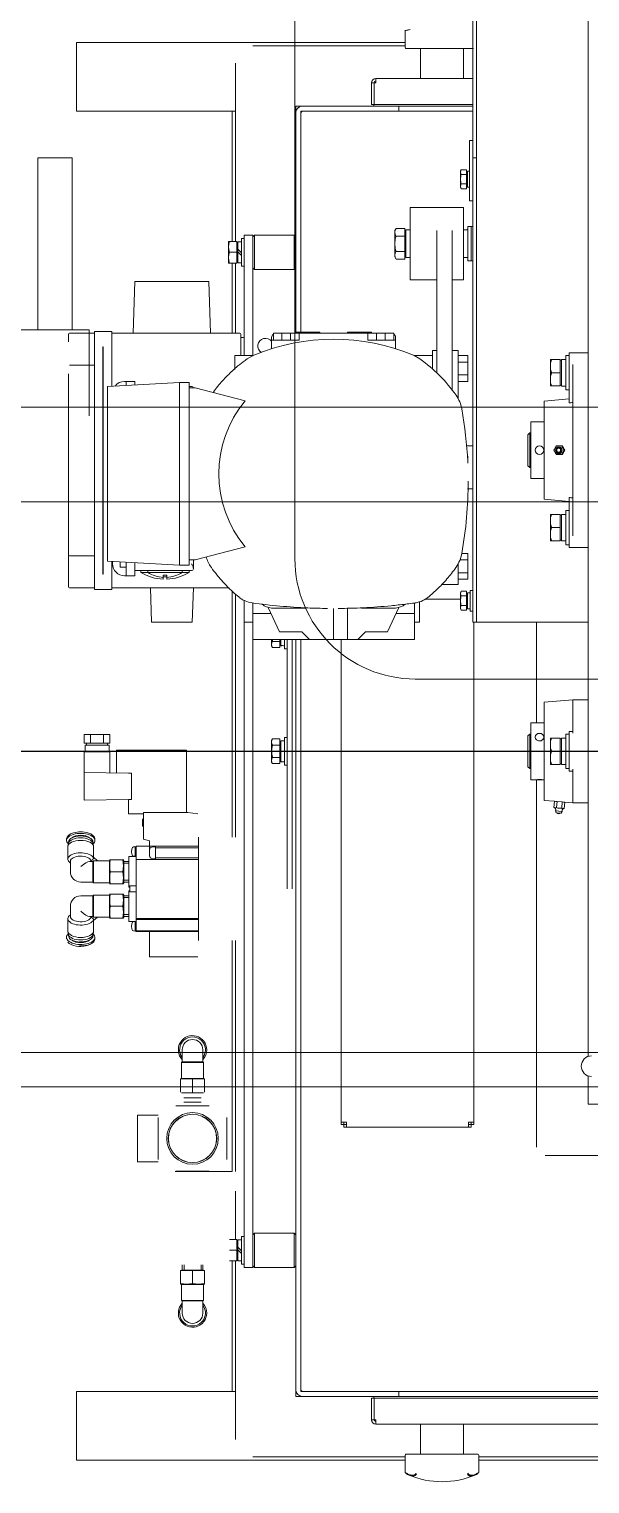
# Model space of a CAD drawing. Extents: x -681219 to -550379, y -242630 to -158199.
# Drawn here: x -669433 to -669107, y -222193 to -221347 of the extents above; entities that cross this region are included whole.
import ezdxf
from ezdxf.lldxf.tags import DXFTag

# ---------------------------------------------------------------- set-up
doc = ezdxf.new("R2010")
doc.units = 0
doc.header["$LTSCALE"] = 1000
doc.layers.get('0').update_dxf_attribs({"linetype": 'CONTINUOUS'})
doc.layers.add('buyer', color=6, linetype='CONTINUOUS', lineweight=0)
doc.layers.add('center', color=253, linetype='CENTER2')
tags = doc.linetypes.add('CENTER2', pattern=[28.575, 19.05, -3.175, 3.175, -3.175]).pattern_tags.tags
tags[10:11] = [DXFTag(74, 4), DXFTag(75, 0), DXFTag(340, '0'), DXFTag(46, 0.0), DXFTag(50, 0.0), DXFTag(44, 0.0), DXFTag(45, 0.0)]
tags[8:9] = [DXFTag(74, 4), DXFTag(75, 0), DXFTag(340, '0'), DXFTag(46, 0.0), DXFTag(50, 0.0), DXFTag(44, 0.0), DXFTag(45, 0.0)]
tags[6:7] = [DXFTag(74, 4), DXFTag(75, 0), DXFTag(340, '0'), DXFTag(46, 0.0), DXFTag(50, 0.0), DXFTag(44, 0.0), DXFTag(45, 0.0)]
tags[4:5] = [DXFTag(74, 4), DXFTag(75, 0), DXFTag(340, '0'), DXFTag(46, 0.0), DXFTag(50, 0.0), DXFTag(44, 0.0), DXFTag(45, 0.0)]

# ---------------------------------------------------------------- blocks, each defined once
blk = doc.blocks.new('9001010002801XY_A_LD-PSC-Ⅲ_B_V_1', base_point=(1910.02, 1482.93))
at = {"color": 0, "linetype": 'ByBlock', "lineweight": -2}
for p, q in [((1407.02, 2305.93), (2413.02, 2305.93)), ((2483.02, 2235.93), (2483.02, 729.93))]:
    blk.add_line(p, q, dxfattribs=at)
blk.add_arc((2413.02, 2235.93), 70, 0, 90, dxfattribs=at)
blk = doc.blocks.new('*U117')
at = {"color": 0, "linetype": 'ByBlock', "lineweight": -2}
for p, q in [((-759.47, 409), (-759.47, 419.07)), ((-716.65, 419.07), (-716.65, 409)), ((-950.56, 412), (-950.56, 372)), ((-950.56, 412), (-759.47, 412)), ((-848.06, 410), (-759.47, 410)), ((-758.42, 408.5), (-758.97, 408.5)), ((-758.42, 408.5), (-752.67, 408.5)), ((-752.67, 408.5), (-747.37, 408.5)), ((-750.56, 391), (-750.56, 408.5)), ((-747.37, 408.5), (-728.75, 408.5)), ((-728.75, 408.5), (-723.45, 408.5)), ((-725.56, 408.5), (-725.56, 391)), ((-723.45, 408.5), (-717.7, 408.5)), ((-717.15, 408.5), (-717.7, 408.5)), ((-716.65, 412), (-179.47, 412)), ((-716.65, 410), (-179.47, 410)), ((-858.06, 296.23), (-858.06, 400)), ((-119.56, 391), (-776.56, 391)), ((-776.56, 388.5), (-776.56, 391)), ((-779.06, 388.5), (-777.56, 388.5)), ((-779.06, 388.5), (-779.06, 376)), ((-777.56, 388.5), (-777.56, 376)), ((-777.56, 376), (-777.56, 388.5)), ((-777.56, 388.5), (-776.56, 388.5)), ((-823.06, 371), (-823.06, 375)), ((-823.06, 375), (-819.06, 375)), ((-763.06, 375), (-819.06, 375)), ((-779.06, 376), (-777.56, 376)), ((-118.56, 376), (-777.56, 376)), ((-133.06, 375), (-763.06, 375)), ((-763.06, 375), (-763.06, 372)), ((-763.06, 375), (-763.06, 372)), ((-950.56, 372), (-858.06, 372)), ((-860.06, 296.23), (-860.06, 372)), ((-823.06, 371), (-823.06, -65)), ((-820.06, 372), (-76.06, 372)), ((-820.06, -65), (-820.06, 372)), ((-820.06, 371), (-820.06, -65)), ((-763.06, 372), (-819.06, 372)), ((-133.06, 372), (-763.06, 372)), ((-889.06, 319.47), (-889.06, 326.5)), ((-877.06, 326.5), (-877.06, 319.47)), ((-889.44, 319.13), (-889.06, 319.47)), ((-889.44, 319.13), (-876.69, 319.13)), ((-889.44, 309.83), (-889.44, 319.13)), ((-889.06, 319.47), (-877.06, 319.47)), ((-877.06, 319.47), (-876.69, 319.13)), ((-876.69, 319.13), (-876.69, 309.83)), ((-890.06, 309.67), (-889.44, 309.83)), ((-890.06, 309.38), (-890.06, 309.67)), ((-890.06, 301.96), (-890.06, 309.38)), ((-876.69, 309.83), (-889.44, 309.83)), ((-883.06, 309.38), (-883.06, 301.96)), ((-876.69, 309.83), (-876.06, 309.67)), ((-876.06, 309.38), (-876.06, 309.67)), ((-876.06, 309.38), (-876.06, 301.96)), ((-890.06, 301.96), (-890.06, 301.67)), ((-889.44, 301.5), (-890.06, 301.67)), ((-876.69, 301.5), (-889.44, 301.5)), ((-889.06, 298.5), (-889.06, 301.5)), ((-887.99, 298.5), (-887.99, 301.5)), ((-878.13, 298.5), (-878.13, 301.5)), ((-877.06, 301.5), (-877.06, 298.5)), ((-876.06, 301.67), (-876.69, 301.5)), ((-876.06, 301.96), (-876.06, 301.67)), ((-857.36, 296.23), (-861.5, 296.23)), ((-857.36, 296.23), (-857.36, 290)), ((-856.76, 289.69), (-856.76, 296.15)), ((-856.76, 296.15), (-854.66, 296.15)), ((-854.66, 298), (-854.66, 282)), ((-854.66, 298), (-853.06, 298)), ((-848.06, 300), (-853.06, 300)), ((-853.06, 300), (-853.06, 290)), ((-848.06, 299), (-847.06, 300)), ((-848.06, 290), (-848.06, 300)), ((-847.06, 300), (-847.06, 280)), ((-847.06, 300), (-824.06, 300)), ((-824.06, 280), (-824.06, 300)), ((-824.06, 300), (-823.06, 299)), ((-857.36, 290), (-861.5, 290)), ((-857.36, 295.8), (-856.76, 295.8)), ((-857.36, 290), (-857.36, 283.77)), ((-854.66, 291.79), (-856.76, 289.69)), ((-856.76, 288.21), (-854.66, 290.31)), ((-856.76, 288.21), (-856.76, 289.69)), ((-856.76, 283.85), (-856.76, 288.21)), ((-853.06, -75), (-853.06, 290)), ((-848.06, -65), (-848.06, 290)), ((-857.36, 283.77), (-861.5, 283.77)), ((-858.06, 255.75), (-858.06, 283.77)), ((-856.76, 284.2), (-857.36, 284.2)), ((-854.66, 283.85), (-856.76, 283.85)), ((-853.06, 282), (-854.66, 282)), ((-847.06, 280), (-848.06, 281)), ((-824.06, 280), (-847.06, 280)), ((-823.06, 281), (-824.06, 280)), ((-915.06, 237.55), (-915.06, 238.55)), ((-903.06, 238.55), (-915.06, 238.55)), ((-915.06, 212.45), (-915.06, 237.55)), ((-903.06, 237.25), (-903.06, 212.75)), ((-893.16, 244.25), (-860.06, 244.25)), ((-873.31, 244), (-892.81, 244)), ((-863.06, 212.75), (-863.06, 237.25)), ((-860.06, 110), (-860.06, 244.25)), ((-858.06, 110), (-858.06, 244.25)), ((-683.06, 230), (-683.06, 16.5)), ((-624.54, 235), (-678.06, 235)), ((-915.06, 211.45), (-915.06, 212.45)), ((-903.06, 211.45), (-915.06, 211.45)), ((-796.56, 217), (-795.06, 217)), ((-796.56, 217), (-796.56, 215.5)), ((-796.56, 215.5), (-793.56, 215.5)), ((-796.56, 215.5), (-796.56, -65)), ((-795.06, 218.5), (-795.06, 217)), ((-793.56, 218.5), (-795.06, 218.5)), ((-793.56, 217), (-795.06, 217)), ((-795.06, 217), (-795.06, 215.5)), ((-793.56, 218.5), (-793.56, 215.5)), ((-722.56, 218.5), (-793.56, 218.5)), ((-722.56, 218.5), (-722.56, 215.5)), ((-721.06, 218.5), (-722.56, 218.5)), ((-721.06, 217), (-722.56, 217)), ((-719.56, 215.5), (-722.56, 215.5)), ((-721.06, 218.5), (-721.06, 217)), ((-719.56, 217), (-721.06, 217)), ((-721.06, 215.5), (-721.06, 217)), ((-719.56, 215.5), (-719.56, 217)), ((-719.56, -75), (-719.56, 215.5)), ((-892.81, 206), (-873.31, 206)), ((-888.06, 204), (-878.06, 204)), ((-645.06, 205), (-653.06, 205)), ((-653.06, 205), (-653.06, 188.66)), ((-1261.56, 195), (485.44, 195)), ((-890.06, 190.62), (-890.06, 198.04)), ((-876.69, 198.5), (-889.44, 198.5)), ((-878.06, 201.5), (-888.06, 201.5)), ((-883.06, 190.62), (-883.06, 198.04)), ((-876.06, 198.04), (-876.06, 190.62)), ((-890.06, 190.62), (-890.06, 190.33)), ((-889.44, 190.17), (-890.06, 190.33)), ((-876.69, 190.17), (-889.44, 190.17)), ((-889.44, 180.87), (-889.44, 190.17)), ((-876.06, 190.33), (-876.69, 190.17)), ((-876.69, 190.17), (-876.69, 180.87)), ((-876.06, 190.33), (-876.06, 190.62)), ((-876.69, 180.87), (-889.44, 180.87)), ((-889.06, 180.53), (-889.44, 180.87)), ((-877.06, 180.53), (-889.06, 180.53)), ((-889.06, 173.5), (-889.06, 180.53)), ((-876.69, 180.87), (-877.06, 180.53)), ((-877.06, 180.53), (-877.06, 173.5)), ((482.44, 175), (-1258.56, 175)), ((-653.06, 177.34), (-653.06, -875)), ((-908.06, 119.4), (-880.06, 119.4)), ((-908.06, 119.4), (-908.06, 104.8)), ((-879.56, 110), (-879.56, 50)), ((-956.31, 108.19), (-956.31, 109.05)), ((-955.56, 97.26), (-955.56, 104.48)), ((-955.51, 104.92), (-955.14, 106.52)), ((-955.19, 106.31), (-955.19, 107.23)), ((-955.03, 107.62), (-954.81, 108.37)), ((-940.98, 106.52), (-940.61, 104.92)), ((-940.94, 107.23), (-940.94, 106.31)), ((-940.56, 104.48), (-940.56, 98.37)), ((-939.81, 109.05), (-939.81, 108.19)), ((-917.31, 104.38), (-916.46, 104.45)), ((-916.46, 104.45), (-916.46, 98.95)), ((-916.46, 104.45), (-915.76, 104.45)), ((-915.76, 104.8), (-915.76, 104.3)), ((-915.76, 104.8), (-908.06, 104.8)), ((-915.76, 104.3), (-915.76, 97.7)), ((-915.76, 104.3), (-879.56, 104.3)), ((-908.06, 104.8), (-879.56, 104.8)), ((-954.06, 90), (-954.06, 96.09)), ((-942.86, 96), (-941.03, 96)), ((-942.08, 96.34), (-942.08, 96)), ((-941.03, 96), (-940.69, 96.37)), ((-941.03, 84), (-941.03, 96)), ((-940.69, 83.62), (-940.69, 96.37)), ((-940.69, 96.37), (-931.39, 96.37)), ((-940.58, 98.39), (-938.25, 96.37)), ((-940.58, 98.39), (-940.58, 97.51)), ((-931.39, 96.37), (-931.22, 97.01)), ((-931.39, 96.37), (-931.39, 83.62)), ((-930.94, 97), (-931.23, 97)), ((-930.94, 97), (-923.52, 97)), ((-923.52, 97), (-923.23, 97)), ((-923.23, 97.01), (-923.06, 96.37)), ((-923.06, 96.37), (-923.06, 83.62)), ((-923.06, 96), (-920.06, 96)), ((-920.06, 94.93), (-923.06, 94.93)), ((-920.06, 81.1), (-920.06, 98.9)), ((-920.06, 98.9), (-915.76, 98.9)), ((-916.46, 98.95), (-917.31, 99.02)), ((-915.76, 98.95), (-916.46, 98.95)), ((-915.76, 97.7), (-915.76, 97.2)), ((-915.76, 97.7), (-879.56, 97.7)), ((-915.76, 97.2), (-915.76, 62.8)), ((-915.76, 97.2), (-879.56, 97.2)), ((-930.94, 90), (-923.52, 90)), ((-920.06, 85.07), (-923.06, 85.07)), ((-941.03, 84), (-948.06, 84)), ((-940.69, 83.62), (-941.03, 84)), ((-941.03, 76), (-940.69, 76.37)), ((-931.39, 83.62), (-940.69, 83.62)), ((-940.69, 63.62), (-940.69, 76.37)), ((-940.69, 76.37), (-931.39, 76.37)), ((-931.22, 82.99), (-931.39, 83.62)), ((-931.39, 76.37), (-931.22, 77.01)), ((-931.39, 76.37), (-931.39, 63.62)), ((-930.94, 83), (-931.23, 83)), ((-930.94, 77), (-931.23, 77)), ((-930.94, 83), (-923.52, 83)), ((-930.94, 77), (-923.52, 77)), ((-923.52, 83), (-923.23, 83)), ((-923.52, 77), (-923.23, 77)), ((-923.06, 83.62), (-923.23, 82.99)), ((-923.23, 77.01), (-923.06, 76.37)), ((-920.06, 84), (-923.06, 84)), ((-923.06, 76.37), (-923.06, 63.62)), ((-919.56, 81.1), (-920.06, 81.1)), ((-920.06, 61.1), (-920.06, 78.9)), ((-920.06, 78.9), (-919.56, 78.9)), ((-919.56, 78.26), (-919.56, 81.74)), ((-919.56, 81.74), (-915.76, 81.74)), ((-919.56, 78.26), (-915.76, 78.26)), ((-828.06, -65), (-828.06, 80)), ((-825.06, -65), (-825.06, 80)), ((-825.06, -65), (-825.06, 80)), ((-954.06, 63.91), (-954.06, 70)), ((-948.06, 76), (-941.03, 76)), ((-941.03, 64), (-941.03, 76)), ((-923.52, 70), (-930.94, 70)), ((-923.06, 76), (-920.06, 76)), ((-920.06, 74.93), (-923.06, 74.93)), ((-955.56, 55.52), (-955.56, 62.74)), ((-941.03, 64), (-942.86, 64)), ((-942.08, 64), (-942.08, 63.66)), ((-940.69, 63.62), (-941.03, 64)), ((-931.39, 63.62), (-940.69, 63.62)), ((-940.58, 61.61), (-938.25, 63.62)), ((-940.58, 62.49), (-940.58, 61.61)), ((-940.56, 61.63), (-940.56, 55.52)), ((-931.22, 62.99), (-931.39, 63.62)), ((-930.94, 63), (-931.23, 63)), ((-930.94, 63), (-923.52, 63)), ((-923.52, 63), (-923.23, 63)), ((-923.06, 63.62), (-923.23, 62.99)), ((-920.06, 65.07), (-923.06, 65.07)), ((-920.06, 64), (-923.06, 64)), ((-915.76, 61.1), (-920.06, 61.1)), ((-917.31, 60.98), (-916.46, 61.05)), ((-916.46, 61.05), (-916.46, 55.55)), ((-916.46, 61.05), (-915.76, 61.05)), ((-915.76, 59), (-915.76, 62.8)), ((-915.76, 62.8), (-904.56, 62.8)), ((-906.7, 62.31), (-904.56, 62.5)), ((-904.56, 62.8), (-904.56, 61.9)), ((-904.56, 62.8), (-879.56, 62.8)), ((-904.56, 61.9), (-904.56, 60.62)), ((-904.56, 61.9), (-879.56, 61.9)), ((-904.56, 57.38), (-904.56, 60.62)), ((-956.31, 50.95), (-956.31, 51.81)), ((-955.14, 53.48), (-955.51, 55.08)), ((-955.19, 52.77), (-955.19, 53.69)), ((-940.61, 55.08), (-940.98, 53.48)), ((-940.94, 53.69), (-940.94, 52.77)), ((-939.81, 51.81), (-939.81, 50.95)), ((-916.46, 55.55), (-917.31, 55.62)), ((-915.76, 55.55), (-916.46, 55.55)), ((-915.76, 59), (-915.76, 55.2)), ((-915.76, 55.2), (-908.06, 55.2)), ((-908.06, 52), (-911.56, 51.06)), ((-911.56, 51.06), (-911.56, 35.6)), ((-908.06, 55.2), (-908.06, 57.66)), ((-908.06, 55.2), (-904.56, 55.2)), ((-908.06, 55.2), (-908.06, 52)), ((-904.56, 55.5), (-906.7, 55.69)), ((-904.56, 57.38), (-904.56, 56.1)), ((-904.56, 56.1), (-904.56, 55.2)), ((-904.56, 56.1), (-879.56, 56.1)), ((-904.56, 55.2), (-879.56, 55.2)), ((-912.16, 39.42), (-912.16, 43.57)), ((-912.16, 43.57), (-911.56, 43.57)), ((-860.06, -93.35), (-860.06, 50)), ((-858.06, -91.48), (-858.06, 50)), ((-920.26, 36.3), (-920.26, 28)), ((-911.56, 36.3), (-920.26, 36.3)), ((-911.56, 39.42), (-912.16, 39.42)), ((-911.56, 35.6), (-885.86, 35.6)), ((-886.56, -0.6), (-886.56, 35.6)), ((-885.86, 35.6), (-880.06, 36.4)), ((-672.11, 34.66), (-671.62, 35.7)), ((-668.13, 35), (-672.11, 34.66)), ((-671.96, 34.33), (-672.11, 34.66)), ((-668.79, 35.95), (-671.62, 35.7)), ((-668.79, 35.95), (-668.13, 35)), ((-668.13, 35), (-668.22, 34.66)), ((-946.06, 28.45), (-946.06, 12.35)), ((-920.26, 28), (-946.06, 28.45)), ((-918.56, 28), (-920.26, 28)), ((-918.56, 12.8), (-918.56, 28)), ((-678.56, 28.56), (-672.63, 29.08)), ((-678.56, -28.56), (-678.56, 28.56)), ((-672.94, 32.63), (-672.29, 33.09)), ((-672.63, 29.08), (-672.94, 32.63)), ((-671.12, 29.09), (-671.44, 32.76)), ((-668.13, 29.35), (-671.12, 29.09)), ((-668.13, 29.35), (-668.46, 33.03)), ((-667.68, 33.49), (-666.96, 33.16)), ((-666.65, 29.6), (-666.96, 33.16)), ((-666.65, 29.6), (-662.06, 30)), ((-662.06, 30), (-662.06, 27.35)), ((-662.06, 30), (-653.06, 30)), ((-662.06, 10.48), (-662.06, 27.35)), ((-946.06, 12.35), (-920.26, 12.8)), ((-946.06, 0.3), (-946.06, 12.35)), ((-931.06, 12.61), (-931.06, 0.3)), ((-920.06, 12.8), (-927.26, 12.55)), ((-927.26, 12.55), (-927.26, -0.6)), ((-920.26, 12.8), (-918.56, 12.8)), ((-688.06, 9), (-687.06, 10)), ((-688.06, -9), (-688.06, 9)), ((-687.06, 10), (-687.06, -10)), ((-687.06, 10), (-686.36, 10)), ((-686.36, 16.5), (-686.36, -16.5)), ((-686.36, 16.5), (-683.86, 16.5)), ((-683.86, 16.5), (-678.86, 16.5)), ((-678.86, 16.5), (-678.56, 16.5)), ((-666.06, 10), (-666.06, -10)), ((-666.06, 10), (-664.06, 10)), ((-664.06, 11.5), (-664.06, -11.5)), ((-662.06, 11.5), (-664.06, 11.5)), ((-931.06, 0.3), (-946.06, 0.3)), ((-945.56, -3.5), (-945.56, 0.3)), ((-931.56, 0.3), (-931.56, -3.5)), ((-837.06, 6.23), (-836.5, 7.19)), ((-837.06, 0), (-837.06, 6.23)), ((-837.06, 0), (-837.06, -6.23)), ((-832.36, 7.19), (-836.5, 7.19)), ((-832.36, 3.6), (-836.5, 3.6)), ((-832.36, 7.19), (-832.36, 3.6)), ((-832.36, 5.8), (-831.76, 5.8)), ((-832.36, 3.6), (-832.36, -3.6)), ((-831.76, 6.15), (-831.45, 6.15)), ((-831.76, 6.14), (-831.76, 5.88)), ((-831.76, -6.15), (-831.76, 5.88)), ((-829.66, 8), (-829.66, -8)), ((-829.66, 8), (-828.06, 8)), ((-675.06, 7.69), (-675.06, -7.69)), ((-674.37, 7.69), (-675.06, 7.69)), ((-669.26, 7.69), (-674.37, 7.69)), ((-669.26, 0), (-674.37, 0)), ((-669.26, 7.69), (-669.26, 0)), ((-669.26, 7.3), (-668.66, 7.3)), ((-669.26, 0), (-669.26, -7.69)), ((-668.66, 7.7), (-668.66, -7.7)), ((-668.66, 7.7), (-666.06, 7.7)), ((-946.06, -4.7), (-946.06, -9.7)), ((-946.06, -4.7), (-942.31, -4.7)), ((-931.56, -3.5), (-945.56, -3.5)), ((-944.71, -4.7), (-944.71, -3.5)), ((-942.31, -4.7), (-942.31, -9.7)), ((-942.31, -4.7), (-934.81, -4.7)), ((-934.81, -4.7), (-934.81, -9.7)), ((-934.81, -4.7), (-931.06, -4.7)), ((-932.41, -3.5), (-932.41, -4.7)), ((-931.06, -4.7), (-931.06, -9.7)), ((-927.26, -0.6), (-886.56, -0.6)), ((-836.5, -7.19), (-837.06, -6.23)), ((-832.36, -3.6), (-836.5, -3.6)), ((-832.36, -7.19), (-836.5, -7.19)), ((-832.36, -3.6), (-832.36, -7.19)), ((-831.76, -5.8), (-832.36, -5.8)), ((-829.66, -6.15), (-831.76, -6.15)), ((-828.06, -8), (-829.66, -8)), ((-675.06, -7.69), (-674.37, -7.69)), ((-669.26, -7.69), (-674.37, -7.69)), ((-668.66, -7.3), (-669.26, -7.3)), ((-666.06, -7.7), (-668.66, -7.7)), ((-946.06, -9.7), (-942.31, -9.7)), ((-942.31, -9.7), (-934.81, -9.7)), ((-934.81, -9.7), (-931.06, -9.7)), ((-687.06, -10), (-688.06, -9)), ((-686.36, -10), (-687.06, -10)), ((-678.56, -16.5), (-686.36, -16.5)), ((-683.06, -16.5), (-683.06, -75)), ((-664.06, -10), (-666.06, -10)), ((-662.06, -11.5), (-664.06, -11.5)), ((-662.06, -10.48), (-662.06, -27.35)), ((-662.06, -30), (-678.56, -28.56)), ((-662.06, -30), (-662.06, -27.35)), ((-653.06, -30), (-662.06, -30)), ((-848.06, -65), (-815.06, -65)), ((-848.06, -65), (-848.06, -80)), ((-837.06, -61.27), (-836.5, -60.31)), ((-837.06, -65), (-837.06, -61.27)), ((-832.36, -60.31), (-836.5, -60.31)), ((-832.36, -63.9), (-836.5, -63.9)), ((-832.36, -60.31), (-832.36, -63.9)), ((-832.36, -61.7), (-831.76, -61.7)), ((-832.36, -63.9), (-832.36, -65)), ((-831.76, -61.35), (-831.45, -61.35)), ((-831.76, -61.36), (-831.76, -61.62)), ((-831.76, -65), (-831.76, -61.62)), ((-829.66, -59.5), (-829.66, -65)), ((-829.66, -59.5), (-828.06, -59.5)), ((-819.56, -69.5), (-815.06, -65)), ((-815.06, -65), (-801.06, -65)), ((-801.06, -83), (-801.06, -65)), ((-801.06, -65), (-793.06, -65)), ((-793.06, -65), (-787.06, -65)), ((-793.06, -65), (-793.06, -83.36)), ((-787.06, -65), (-782.56, -69.5)), ((-787.06, -65), (-754.06, -65)), ((-754.06, -65), (-754.06, -80)), ((-907.56, -95), (-906.86, -75)), ((-883.26, -75), (-906.86, -75)), ((-883.26, -75), (-882.56, -95)), ((-853.06, -87.85), (-853.06, -75)), ((-853.06, -75), (-848.06, -75)), ((-832.44, -69.5), (-839.02, -83.61)), ((-832.44, -69.5), (-819.56, -69.5)), ((-782.56, -69.5), (-769.68, -69.5)), ((-763.1, -83.61), (-769.68, -69.5)), ((-754.06, -75), (-751.06, -75)), ((-751.06, -75), (-751.06, -87.04)), ((-718.06, -75), (-720.06, -75)), ((-720.06, -75), (-720.06, -78)), ((-712.06, -75), (-718.06, -75)), ((-718.06, -75.17), (-718.06, -75)), ((-718.06, -78), (-718.06, -75)), ((-653.06, -75), (-712.06, -75)), ((-837.34, -80), (-848.06, -80)), ((-848.06, -80), (-848.06, -86)), ((-835.57, -83.1), (-817.37, -83.1)), ((-784.75, -83.1), (-766.56, -83.1)), ((-764.79, -80), (-754.06, -80)), ((-754.06, -80), (-754.06, -86)), ((-727.26, -82.72), (-726.83, -81.97)), ((-727.26, -87.5), (-727.26, -82.72)), ((-723.76, -81.97), (-726.83, -81.97)), ((-723.76, -81.97), (-723.76, -84.74)), ((-723.76, -83.05), (-723.26, -83.05)), ((-723.26, -82.85), (-723.26, -92.15)), ((-723.26, -82.85), (-721.66, -82.85)), ((-721.66, -81.5), (-721.66, -93.5)), ((-721.66, -81.5), (-720.06, -81.5)), ((-720.06, -342), (-720.06, -78)), ((-718.06, -342), (-718.06, -78)), ((-747.79, -88.5), (-727.26, -88.5)), ((-727.26, -87.5), (-727.26, -92.28)), ((-726.83, -93.03), (-727.26, -92.28)), ((-723.76, -84.74), (-726.83, -84.74)), ((-723.76, -90.26), (-726.83, -90.26)), ((-723.76, -84.74), (-723.76, -90.26)), ((-723.76, -90.26), (-723.76, -93.03)), ((-723.26, -91.95), (-723.76, -91.95)), ((-721.66, -92.15), (-721.89, -92.15)), ((-955.06, -95.5), (-955.06, -100)), ((-955.06, -100), (-955.06, -108.6)), ((-940.06, -95), (-954.56, -95)), ((-935.11, -94), (-940.06, -94)), ((-940.06, -94), (-940.06, -104.3)), ((-935.11, -94.1), (-935.11, -94)), ((-935.01, -94.1), (-935.11, -94.1)), ((-930.06, -94), (-935.01, -94)), ((-935.01, -94), (-935.01, -94.1)), ((-930.06, -104.3), (-930.06, -94)), ((-861.83, -95), (-930.06, -95)), ((-900.06, -101.03), (-900.06, -100.02)), ((-900.06, -102.43), (-900.06, -101.03)), ((-898.06, -101.03), (-898.06, -100.02)), ((-898.06, -102.43), (-898.06, -101.03)), ((-738.15, -97), (-728.56, -97)), ((-728.56, -108.94), (-728.56, -97)), ((-728.56, -99.99), (-723.06, -99.99)), ((-723.76, -93.03), (-726.83, -93.03)), ((-723.06, -99.99), (-723.06, -103.75)), ((-720.06, -93.5), (-721.66, -93.5)), ((-955.06, -108.6), (-955.06, -114.1)), ((-940.06, -233.7), (-940.06, -104.3)), ((-935.11, -104.3), (-935.11, -102.87)), ((-935.11, -102.87), (-935.01, -102.87)), ((-935.11, -104.3), (-935.11, -233.7)), ((-935.01, -102.87), (-935.01, -104.3)), ((-935.01, -104.3), (-935.01, -233.7)), ((-932.56, -110.45), (-890.56, -108.25)), ((-930.06, -110.32), (-930.06, -104.3)), ((-929.56, -109), (-929.56, -110.29)), ((-921.56, -107), (-925.06, -107)), ((-925.06, -110.06), (-925.06, -107)), ((-921.56, -102), (-922.56, -102)), ((-921.56, -109), (-921.56, -102)), ((-916.56, -102), (-921.56, -102)), ((-921.56, -109.87), (-921.56, -109)), ((-916.56, -102), (-916.56, -109)), ((-883.56, -105), (-916.56, -105)), ((-916.56, -109.61), (-916.56, -109)), ((-913.06, -104), (-909.06, -104)), ((-913.06, -105), (-913.06, -104)), ((-909.06, -104), (-889.06, -104)), ((-909.06, -105), (-909.06, -104)), ((-890.56, -108.25), (-885.06, -108.25)), ((-890.56, -108.25), (-890.56, -214.25)), ((-889.06, -104), (-885.06, -104)), ((-889.06, -104), (-889.06, -105)), ((-885.06, -104), (-885.06, -105)), ((-885.06, -108.25), (-885.06, -214.25)), ((-882.56, -106), (-882.56, -106.35)), ((-882.56, -106.35), (-882.56, -111.25)), ((-728.56, -103.75), (-723.06, -103.75)), ((-723.06, -103.75), (-723.06, -111.25)), ((-955.06, -114.1), (-955.06, -118.6)), ((-940.06, -113.6), (-954.56, -113.6)), ((-932.56, -110.45), (-932.56, -212.05)), ((-885.06, -111.25), (-881.56, -111.25)), ((-881.56, -111.25), (-852.48, -118.83)), ((-727.62, -111.25), (-723.06, -111.25)), ((-726.52, -115.01), (-723.06, -115.01)), ((-723.06, -111.25), (-723.06, -115.01)), ((-955.06, -118.6), (-955.06, -219.4)), ((-675.06, -122.31), (-675.06, -137.69)), ((-674.37, -122.31), (-675.06, -122.31)), ((-669.26, -122.31), (-674.37, -122.31)), ((-669.26, -122.31), (-669.26, -130)), ((-669.26, -122.7), (-668.66, -122.7)), ((-668.66, -122.3), (-668.66, -137.7)), ((-668.66, -122.3), (-666.06, -122.3)), ((-666.06, -120), (-666.06, -140)), ((-666.06, -120), (-664.06, -120)), ((-664.06, -130), (-664.06, -118.5)), ((-664.06, -118.5), (-653.06, -118.5)), ((-662.06, -162.67), (-662.06, -125.27)), ((-669.26, -130), (-674.37, -130)), ((-669.26, -130), (-669.26, -137.69)), ((-664.06, -147.48), (-664.06, -130)), ((-675.06, -137.69), (-674.37, -137.69)), ((-669.26, -137.69), (-674.37, -137.69)), ((-668.66, -137.3), (-669.26, -137.3)), ((-666.06, -137.7), (-668.66, -137.7)), ((-664.06, -140), (-666.06, -140)), ((499.44, -145), (-1290.91, -145)), ((-508.49, -145), (-1014.43, -145)), ((-678.56, -146.44), (-664.06, -145.17)), ((-678.56, -203.56), (-678.56, -146.44)), ((-723.3, -152.5), (-720.06, -152.5)), ((-686.36, -158.5), (-686.36, -191.5)), ((-686.36, -158.5), (-678.56, -158.5)), ((-723.06, -167.5), (-723.06, -171.5)), ((-688.06, -166), (-687.06, -165)), ((-688.06, -184), (-688.06, -166)), ((-687.06, -165), (-687.06, -185)), ((-687.06, -165), (-686.36, -165)), ((-662.06, -162.67), (-662.06, -187.33)), ((-720.06, -177.5), (-723.71, -177.5)), ((-723.48, -171.5), (-723.06, -171.5)), ((-671.44, -172.4), (-668.46, -172.4)), ((-668.13, -172.4), (-668.46, -172.4)), ((-666.65, -175), (-666.96, -175)), ((-687.06, -185), (-688.06, -184)), ((-686.36, -185), (-687.06, -185)), ((-668.46, -177.6), (-671.44, -177.6)), ((-668.13, -177.6), (-668.46, -177.6)), ((-678.56, -191.5), (-686.36, -191.5)), ((-662.06, -224.73), (-662.06, -187.33)), ((-1290.91, -200), (119.44, -200)), ((-943.06, -195), (-943.06, -245)), ((-943.06, -200), (-133.06, -200)), ((-664.06, -220), (-664.06, -202.52)), ((-881.56, -211.25), (-885.06, -211.25)), ((-852.48, -203.67), (-881.56, -211.25)), ((-732.06, -302.59), (-732.06, -209.61)), ((-728.56, -233), (-728.56, -204.89)), ((-664.06, -204.83), (-678.56, -203.56)), ((-666.06, -210), (-666.06, -230)), ((-666.06, -210), (-664.06, -210)), ((-932.56, -212.05), (-890.56, -214.25)), ((-930.06, -233.7), (-930.06, -212.18)), ((-922.56, -215), (-921.56, -215)), ((-921.56, -215), (-921.56, -212.63)), ((-916.56, -215), (-921.56, -215)), ((-916.56, -212.89), (-916.56, -215)), ((-890.56, -214.25), (-885.06, -214.25)), ((-883.56, -212), (-885.06, -212)), ((-741.06, -219.78), (-741.06, -302.59)), ((-728.56, -214.99), (-723.06, -214.99)), ((-728.56, -218.75), (-723.06, -218.75)), ((-723.06, -214.99), (-723.06, -218.75)), ((-723.06, -218.75), (-723.06, -226.25)), ((-675.06, -212.31), (-675.06, -227.69)), ((-674.37, -212.31), (-675.06, -212.31)), ((-669.26, -212.31), (-674.37, -212.31)), ((-669.26, -212.31), (-669.26, -220)), ((-669.26, -212.7), (-668.66, -212.7)), ((-668.66, -212.3), (-668.66, -227.7)), ((-668.66, -212.3), (-666.06, -212.3)), ((-954.56, -224.4), (-940.06, -224.4)), ((-858.56, -221.89), (-858.56, -226.84)), ((-858.56, -226.84), (-858.56, -229.79)), ((-847.44, -230.18), (-851.24, -228.07)), ((-750.88, -228.07), (-754.2, -229.97)), ((-743.56, -233), (-743.56, -222.18)), ((-728.56, -226.25), (-723.06, -226.25)), ((-723.06, -226.25), (-723.06, -230.01)), ((-675.06, -227.69), (-674.37, -227.69)), ((-669.26, -220), (-674.37, -220)), ((-669.26, -227.69), (-674.37, -227.69)), ((-669.26, -220), (-669.26, -227.69)), ((-668.66, -227.3), (-669.26, -227.3)), ((-666.06, -227.7), (-668.66, -227.7)), ((-664.06, -220), (-664.06, -231.5)), ((-940.06, -233.7), (-940.06, -244)), ((-935.11, -235.13), (-935.11, -233.7)), ((-935.01, -235.13), (-935.11, -235.13)), ((-935.01, -233.7), (-935.01, -235.13)), ((-930.06, -244), (-930.06, -233.7)), ((-858.56, -230), (-858.56, -229.79)), ((-847.76, -230), (-858.56, -230)), ((-855.06, -233.7), (-855.06, -230)), ((-855.06, -242.5), (-855.06, -233.7)), ((-853.06, -290), (-853.06, -230)), ((-848.06, -290), (-848.06, -230)), ((-837.06, -233.93), (-837.06, -239)), ((-765.06, -233.93), (-765.06, -239)), ((-754.2, -229.97), (-754.68, -230.18)), ((-743.56, -230), (-754.28, -230)), ((-741.06, -233), (-743.56, -233)), ((-728.56, -233), (-732.06, -233)), ((-728.56, -230.01), (-723.06, -230.01)), ((-664.06, -230), (-666.06, -230)), ((-653.06, -231.5), (-664.06, -231.5)), ((-983.06, -245), (-943.06, -245)), ((-973.06, -345), (-973.06, -245)), ((-955.06, -238), (-955.06, -242.5)), ((-954.56, -243), (-940.06, -243)), ((-953.06, -245), (-953.06, -345)), ((-935.11, -244), (-940.06, -244)), ((-935.11, -244), (-935.11, -243.9)), ((-935.11, -243.9), (-935.01, -243.9)), ((-935.01, -243.9), (-935.01, -244)), ((-930.06, -244), (-935.01, -244)), ((-930.06, -243), (-855.56, -243)), ((-916.51, -273), (-917.56, -243)), ((-872.56, -243), (-873.61, -273)), ((-860.06, -283.77), (-860.06, -243)), ((-858.06, -283.77), (-858.06, -243)), ((-853.56, -240.5), (-855.06, -240.5)), ((-831.06, -239), (-837.06, -239)), ((-837.06, -239), (-837.06, -240.5)), ((-836.06, -239), (-836.06, -243)), ((-831.06, -243), (-836.06, -243)), ((-821.06, -239), (-831.06, -239)), ((-831.06, -239), (-831.06, -243)), ((-826.06, -243), (-831.06, -243)), ((-826.06, -239), (-826.06, -243)), ((-826.06, -243), (-821.06, -243)), ((-823.06, -243), (-823.06, -371)), ((-823.06, -243.5), (-823.06, -243)), ((-809.06, -243.5), (-823.06, -243.5)), ((-821.06, -240.5), (-821.06, -239)), ((-821.06, -243), (-821.06, -240.5)), ((-781.06, -243), (-821.06, -243)), ((-820.06, -243.5), (-820.06, -371)), ((-820.06, -372), (-820.06, -243.5)), ((-809.06, -243), (-809.06, -243.5)), ((-793.06, -243.5), (-793.06, -243)), ((-779.06, -243.5), (-793.06, -243.5)), ((-771.06, -239), (-781.06, -239)), ((-781.06, -239), (-781.06, -240.5)), ((-781.06, -240.5), (-781.06, -243)), ((-781.06, -243), (-776.06, -243)), ((-779.06, -243), (-779.06, -243.5)), ((-776.06, -239), (-776.06, -243)), ((-771.06, -243), (-776.06, -243)), ((-771.06, -239), (-771.06, -243)), ((-765.06, -239), (-771.06, -239)), ((-766.06, -243), (-771.06, -243)), ((-766.06, -239), (-766.06, -243)), ((-765.06, -240.5), (-765.06, -239)), ((-916.51, -273), (-873.61, -273)), ((-756.56, -316), (-756.56, -274)), ((-756.56, -274), (-741.06, -274)), ((-732.06, -274), (-725.56, -274)), ((-725.56, -274), (-725.56, -316)), ((-862.06, -283.77), (-862.06, -296.23)), ((-861.5, -283.77), (-862.06, -283.77)), ((-857.36, -283.77), (-861.5, -283.77)), ((-857.36, -283.77), (-857.36, -290)), ((-857.36, -284.2), (-856.76, -284.2)), ((-856.76, -290.31), (-856.76, -283.85)), ((-856.76, -283.85), (-854.66, -283.85)), ((-854.66, -282), (-854.66, -298)), ((-854.66, -282), (-853.06, -282)), ((-848.06, -281), (-847.06, -280)), ((-847.06, -280), (-847.06, -300)), ((-847.06, -280), (-824.06, -280)), ((-824.06, -300), (-824.06, -280)), ((-824.06, -280), (-823.06, -281)), ((-765.46, -287.31), (-764.77, -286.11)), ((-765.46, -295), (-765.46, -287.31)), ((-759.66, -286.11), (-764.77, -286.11)), ((-759.66, -286.11), (-759.66, -290.56)), ((-759.06, -303), (-759.06, -287)), ((-759.06, -287), (-756.56, -287)), ((-725.56, -287), (-723.06, -287)), ((-723.06, -305), (-723.06, -285)), ((-723.06, -285), (-721.06, -285)), ((-721.06, -305), (-721.06, -285)), ((-721.06, -305), (-721.06, -285)), ((-721.06, -285), (-720.06, -285)), ((-857.36, -290), (-861.5, -290)), ((-857.36, -290), (-857.36, -296.23)), ((-856.76, -295.8), (-857.36, -295.8)), ((-854.66, -288.21), (-856.76, -290.31)), ((-856.76, -291.79), (-854.66, -289.69)), ((-856.76, -291.79), (-856.76, -290.31)), ((-856.76, -296.15), (-856.76, -291.79)), ((-853.06, -290), (-853.06, -300)), ((-848.06, -300), (-848.06, -290)), ((-765.46, -295), (-765.46, -302.69)), ((-759.66, -290.56), (-764.77, -290.56)), ((-759.66, -287.7), (-759.06, -287.7)), ((-759.66, -290.56), (-759.66, -299.44)), ((-862.06, -296.23), (-861.5, -296.23)), ((-857.36, -296.23), (-861.5, -296.23)), ((-860.06, -372), (-860.06, -296.23)), ((-858.06, -400), (-858.06, -296.23)), ((-854.66, -296.15), (-856.76, -296.15)), ((-853.06, -298), (-854.66, -298)), ((-853.06, -300), (-848.06, -300)), ((-847.06, -300), (-848.06, -299)), ((-824.06, -300), (-847.06, -300)), ((-823.06, -299), (-824.06, -300)), ((-764.77, -303.89), (-765.46, -302.69)), ((-759.66, -299.44), (-764.77, -299.44)), ((-759.66, -303.89), (-764.77, -303.89)), ((-759.66, -299.44), (-759.66, -303.89)), ((-759.06, -302.3), (-759.66, -302.3)), ((-756.56, -303), (-759.06, -303)), ((-723.06, -303), (-725.56, -303)), ((-721.06, -305), (-723.06, -305)), ((-720.06, -305), (-721.06, -305)), ((-725.56, -316), (-756.56, -316)), ((-720.06, -320), (-722.06, -320)), ((-722.06, -320), (-722.06, -323)), ((-727.26, -327.72), (-726.83, -326.97)), ((-727.26, -332.5), (-727.26, -327.72)), ((-723.76, -326.97), (-726.83, -326.97)), ((-723.76, -329.74), (-726.83, -329.74)), ((-723.76, -326.97), (-723.76, -329.74)), ((-723.76, -328.05), (-723.26, -328.05)), ((-723.76, -329.74), (-723.76, -335.26)), ((-723.26, -327.85), (-723.26, -337.15)), ((-723.26, -327.85), (-722.06, -327.85)), ((-722.06, -323), (-722.06, -352)), ((-720.06, -323), (-720.06, -352)), ((-727.26, -332.5), (-727.26, -337.28)), ((-726.83, -338.03), (-727.26, -337.28)), ((-723.76, -335.26), (-726.83, -335.26)), ((-723.76, -338.03), (-726.83, -338.03)), ((-723.76, -335.26), (-723.76, -338.03)), ((-723.26, -336.95), (-723.76, -336.95)), ((-973.06, -345), (-953.06, -345)), ((-718.06, -345), (-720.06, -345)), ((-720.06, -345), (-718.06, -345)), ((-718.06, -345), (-718.06, -342)), ((-718.06, -345.17), (-718.06, -344.83)), ((-718.06, -348), (-718.06, -345)), ((-722.06, -352), (-722.06, -355)), ((-722.06, -355), (-720.06, -355)), ((-720.06, -832), (-720.06, -348)), ((-718.06, -832), (-718.06, -348)), ((-950.56, -412), (-950.56, -372)), ((-858.06, -372), (-950.56, -372)), ((-823.06, -375), (-823.06, -371)), ((-720.06, -372), (-820.06, -372)), ((-819.06, -372), (-763.06, -372)), ((-763.06, -372), (-720.06, -372)), ((-763.06, -375), (-763.06, -372)), ((-763.06, -375), (-763.06, -372)), ((-819.06, -375), (-823.06, -375)), ((-819.06, -375), (-763.06, -375)), ((-779.06, -376), (-777.56, -376)), ((-779.06, -376), (-779.06, -388.5)), ((-777.56, -376), (-777.56, -388.5)), ((-777.56, -388.5), (-777.56, -376)), ((-777.56, -376), (-720.06, -376)), ((-763.06, -375), (-720.06, -375)), ((-779.06, -388.5), (-777.56, -388.5)), ((-776.56, -388.5), (-777.56, -388.5)), ((-776.56, -391), (-776.56, -388.5)), ((-776.56, -391), (-720.06, -391)), ((-750.56, -408.5), (-750.56, -391)), ((-725.56, -391), (-725.56, -408.5)), ((-759.47, -412), (-950.56, -412)), ((-759.47, -410), (-848.06, -410)), ((-759.47, -419.07), (-759.47, -409)), ((-756.4, -408.5), (-758.97, -408.5)), ((-741.33, -408.5), (-756.4, -408.5)), ((-734.79, -408.5), (-741.33, -408.5)), ((-719.72, -408.5), (-734.79, -408.5))]:
    blk.add_line(p, q, dxfattribs=at)
for radius in [15, 14.08, 14]:
    blk.add_circle((-883.06, 225), radius, dxfattribs=at)
for centre, radius, start, end in [((-738.06, 374.5), 50, 67.2788, 112.64418), ((-758.97, 409), 0.5, 180, 270), ((-717.15, 409), 0.5, 270, 0), ((-776.56, 388.5), 2.5, 90, 180), ((-776.56, 388.5), 1, 90, 180), ((-774.56, 385.5), 4, 120, 131.40962), ((-819.06, 371), 4, 90, 180), ((-769.06, 379.5), 9.5, 201.61827, 208.27371), ((-819.06, 371), 1, 90, 180), ((-883.06, 326.5), 8.25, 0, 223.34176), ((-883.06, 326.5), 7.5, 323.1301, 216.8699), ((-883.06, 326.5), 6, 0, 180), ((-883.06, 326.5), 8.25, 316.65824, 0), ((-886.56, 288.16), 21.5, 80.63109, 99.36891), ((-879.56, 288.16), 21.5, 80.63109, 99.36891), ((-886.56, 323.17), 21.5, 260.63109, 279.36891), ((-879.56, 323.17), 21.5, 260.63109, 279.36891), ((-886.56, 211.84), 21.5, 260.63109, 279.36891), ((-879.56, 211.84), 21.5, 260.63109, 279.36891), ((-651.06, 183), 6, 90, 270), ((-883.06, 173.5), 8.25, 136.65824, 0), ((-883.06, 173.5), 7.5, 143.1301, 36.8699), ((-883.06, 173.5), 8.25, 0, 43.34176), ((-883.06, 173.5), 6, 180, 0), ((-948.26, 100.32), 13.11, 89.1357, 112.26645), ((-911.46, 101.7), 7, 163.74297, 180), ((-911.46, 101.7), 7, 180, 196.25703), ((-917.22, 103.38), 1, 95, 163.74297), ((-909.72, 93.5), 21.5, 170.63109, 189.36891), ((-944.73, 93.5), 21.5, 350.63109, 9.36891), ((-917.22, 100.02), 1, 196.25703, 265), ((-948.06, 90), 6, 180, 270), ((-909.72, 86.5), 21.5, 170.63109, 189.36891), ((-944.73, 86.5), 21.5, 350.63109, 9.36891), ((-909.72, 73.5), 21.5, 170.63109, 189.36891), ((-944.73, 73.5), 21.5, 350.63109, 9.36891), ((-948.06, 70), 6, 90, 180), ((-909.72, 66.5), 21.5, 170.63109, 189.36891), ((-944.73, 66.5), 21.5, 350.63109, 9.36891), ((-911.46, 58.3), 7, 163.74297, 180), ((-917.22, 59.98), 1, 95, 163.74297), ((-899.16, 59), 9, 164.81168, 180), ((-906.59, 61.02), 1.3, 95, 164.81168), ((-911.46, 58.3), 7, 180, 196.25703), ((-917.22, 56.62), 1, 196.25703, 265), ((-899.16, 59), 9, 180, 195.18832), ((-906.59, 56.98), 1.3, 195.18832, 265), ((-672.87, 33.91), 1, 305, 25), ((-670.12, 34.83), 1.5, 90, 143.18969), ((-670.12, 34.83), 1.5, 46.81031, 90), ((-667.25, 34.4), 1, 165, 245), ((-672.09, 31.59), 1.34, 60.98178, 129.01822), ((-671.77, 19.25), 9.86, 86.22918, 94.97659), ((-667.61, 31.98), 1.34, 60.98178, 129.01822), ((-665.79, 19.73), 9.91, 95.00369, 103.71252), ((-681.36, 32.82), 16.51, 261.29237, 278.70763), ((-833.85, 5.39), 3.21, 145.9363, 214.06079), ((-831.45, 0), 6.15, 83.06602, 92.86634), ((-829.97, 0), 6.15, 87.13366, 106.94522), ((-663.85, 3.85), 11.2, 159.91609, 200.08559), ((-663.85, -3.85), 11.2, 159.91447, 200.08385), ((-833.85, -5.39), 3.21, 145.93893, 214.06398), ((-833.85, -62.11), 3.21, 145.9363, 214.06079), ((-831.45, -67.5), 6.15, 83.06602, 92.86634), ((-829.97, -67.5), 6.15, 87.13366, 106.94522), ((-835.57, -95.12), 12.02, 90, 119.14447), ((-766.56, -95.12), 12.02, 60.85553, 90), ((-724.79, -83.36), 2.47, 145.9363, 214.06079), ((-801.06, -157), 82.87, 119.14447, 120.39621), ((-801.06, -157), 82.87, 59.60379, 60.85553), ((-724.79, -91.64), 2.47, 145.93893, 214.06398), ((-723.03, -87.5), 4.65, 267.11163, 287.07935), ((-721.89, -87.5), 4.65, 263.0125, 272.88837), ((-954.56, -95.5), 0.5, 90, 180), ((-899.06, -126.5), 26.5, 92.16262, 121.89079), ((-899.06, -119.17), 18.17, 93.15549, 123.39849), ((-899.06, -126.5), 25.1, 87.71668, 92.28332), ((-899.06, -126.5), 26.5, 58.10921, 87.83738), ((-899.06, -119.17), 18.17, 56.60151, 86.84451), ((-922.56, -109), 7, 90, 180), ((-899.06, -119.17), 16.76, 86.58016, 93.41984), ((-883.56, -106), 1, 0, 90), ((-856.02, -118.5), 19.9, 144.90519, 163.73057), ((-746.21, -118.54), 20.01, 10.07268, 35.02647), ((-954.56, -114.1), 0.5, 90, 180), ((-962.8, -157), 239.99, 359.99986, 10.06809), ((-801.06, -161.25), 66.66, 140.48282, 219.51718), ((-663.85, -126.15), 11.2, 159.91609, 200.08559), ((-663.85, -133.85), 11.2, 159.91447, 200.08385), ((1325.13, -21125.92), 21072.53, 95.411168, 95.41663), ((-962.56, -157.02), 239.74, 349.92668, 357.31448), ((-681.36, -175), 2.5, 0, 180), ((-681.36, -175), 2.5, 180, 0), ((-616.28, -205.86), 64.52, 148.76355, 151.42545), ((-616.49, -144.26), 64.28, 208.5696, 211.24141), ((-611.8, -141.54), 64.52, 208.57455, 211.23645), ((-612, -208.34), 64.28, 148.75859, 151.4304), ((-219.75, 82.04), 515.55, 209.57385, 209.90639), ((-219.75, -432.04), 515.55, 150.09361, 150.42615), ((-746.13, -195.49), 19.93, 324.92135, 349.9795), ((1325.13, 20775.92), 21072.53, 264.58337, 264.588832), ((-883.56, -211), 1, 270, 344.51643), ((-801.06, -157), 86.99, 305.22717, 324.96937), ((-922.56, -208), 7, 217.72154, 270), ((-663.85, -216.15), 11.2, 159.91609, 200.08559), ((-663.85, -223.85), 11.2, 159.91447, 200.08385), ((-801.06, -119.5), 120, 247.26429, 292.73571), ((-840.56, -235.5), 4.5, 123.08732, 321.05756), ((-954.56, -242.5), 0.5, 180, 270), ((-855.56, -242.5), 0.5, 270, 0), ((-853.56, -240), 0.5, 270, 0), ((-834.56, -240.5), 2.5, 180, 233.1301), ((-767.56, -240.5), 2.5, 306.8699, 0), ((-853.01, -286.89), 9.05, 159.87406, 200.12762), ((-761.48, -288.34), 3.98, 146.03995, 213.95714), ((-853.01, -293.11), 9.05, 159.87249, 200.12583), ((-761.48, -301.66), 3.98, 146.04271, 213.9602), ((-724.79, -328.36), 2.47, 145.9363, 214.06079), ((-724.79, -336.64), 2.47, 145.93893, 214.06398), ((-723.03, -332.5), 4.65, 267.11163, 281.98609), ((-721.89, -332.5), 4.65, 263.0125, 267.95805), ((-819.06, -371), 4, 180, 270), ((-819.06, -371), 1, 180, 270), ((-769.06, -379.5), 9.5, 151.72629, 158.38173), ((-776.56, -388.5), 2.5, 180, 270), ((-776.56, -388.5), 1, 180, 270), ((-774.56, -385.5), 4, 228.59038, 240), ((-758.97, -409), 0.5, 90, 180)]:
    blk.add_arc(centre, radius, start, end, dxfattribs=at)
at = {"color": 0, "linetype": 'ByBlock', "lineweight": -2, "extrusion": (0, 0, -1)}
for centre, major_axis, ratio, start_param, end_param in [((-758.42, 419.51), (0.251, -0.432), 0.845529, 2.027916, 3.262073), ((-717.7, 419.51), (-0.251, -0.432), 0.845529, 3.021113, 4.25527), ((-948.06, 108.19), (-8.25, 0), 0.5, 0, 3.660219), ((-948.06, 108.19), (-6, 0), 0.5, 0.583733, 2.607309), ((-948.06, 109.05), (-8.25, 0), 0.5, 1.475149, 3.141593), ((-948.06, 107.23), (-7.13, 0), 0.5, 1.475149, 3.141593), ((-948.06, 107.41), (-6.92, 0), 0.5, 1.475149, 2.546269), ((-948.06, 109.49), (-7.75, 0), 0.5, 1.566892, 2.571019), ((-948.06, 108.19), (-8.25, 0), 0.5, 5.764559, 6.283185), ((-948.06, 104.48), (7.5, 0), 0.5, 3.141593, 6.283185), ((-948.06, 106.11), (-7.13, 0), 0.5, 0.115728, 3.025864), ((-948.06, 97.26), (7.5, 0), 0.5, 2.498092, 6.216469), ((-948.06, 96.09), (6, 0), 0.5, 3.141593, 6.199755), ((-948.06, 90), (-5.8, -5.8), 0.267949, 1.832596, 2.879793), ((-948.06, 62.74), (7.5, 0), 0.5, 0.066716, 3.785094), ((-948.06, 63.91), (6, 0), 0.5, 0.08343, 3.141593), ((-948.06, 70), (-5.8, 5.8), 0.267949, 3.403392, 4.45059), ((-948.06, 51.81), (8.25, 0), 0.5, 0, 3.660219), ((-948.06, 50.95), (8.25, 0), 0.5, 0, 3.141593), ((-948.06, 55.52), (-7.5, 0), 0.5, 3.141593, 6.283185), ((-948.06, 52.77), (-7.13, 0), 0.5, 3.141593, 6.283185), ((-948.06, 53.89), (-7.13, 0), 0.5, 3.257321, 6.167457), ((-948.06, 51.81), (8.25, 0), 0.5, 5.764559, 6.283185), ((-948.06, 52.59), (-6.92, 0), 0.5, 3.736761, 5.688018), ((-948.06, 51.81), (-6, 0), 0.5, 3.675875, 5.748903), ((-681.36, -8.25), (2.5, 0), 0.866025, 3.141593, 6.283185), ((-681.36, -8.25), (-2.5, 0), 0.866025, 3.141593, 6.283185)]:
    blk.add_ellipse(centre, major_axis=major_axis, ratio=ratio, start_param=start_param, end_param=end_param, dxfattribs=at)
for centre, major_axis in [((-670.12, -175), (0, 2)), ((-670.21, -175), (0, 1.42)), ((-670.21, -175), (0, 1.12))]:
    blk.add_ellipse(centre, major_axis=major_axis, ratio=0.996195, dxfattribs=at)
at = {"color": 0, "linetype": 'ByBlock', "lineweight": -2}
for points, knots in [([(-759.47, 419.05), (-759.47, 419.07), (-759.46, 419.08), (-759.42, 419.15), (-759.35, 419.21), (-759.15, 419.35), (-759.02, 419.42), (-758.86, 419.51)], [0.6913758, 0.6913758, 0.6913758, 0.6913758, 0.75, 0.75, 0.875, 0.875, 1, 1, 1, 1]), ([(-758.86, 419.51), (-758.13, 419.93), (-757.46, 420.26), (-756.54, 420.58), (-756.25, 420.66), (-755.7, 420.77), (-755.44, 420.8), (-754.71, 420.8), (-754.3, 420.69), (-753.62, 420.25), (-753.36, 419.93), (-753.16, 419.51)], [0, 0, 0, 0, 0.25, 0.25, 0.375, 0.375, 0.5, 0.5, 0.75, 0.75, 1, 1, 1, 1]), ([(-752.81, 419.96), (-753.01, 420.39), (-753.28, 420.72), (-753.97, 421.15), (-754.39, 421.26), (-755.14, 421.26), (-755.4, 421.24), (-755.96, 421.13), (-756.26, 421.04), (-757.2, 420.72), (-757.88, 420.39), (-758.63, 419.96)], [0, 0, 0, 0, 0.25, 0.25, 0.5, 0.5, 0.625, 0.625, 0.75, 0.75, 1, 1, 1, 1]), ([(-717.49, 419.96), (-718.24, 420.39), (-718.92, 420.72), (-720.17, 421.15), (-720.73, 421.26), (-721.48, 421.26), (-721.71, 421.24), (-722.13, 421.13), (-722.32, 421.04), (-722.84, 420.72), (-723.11, 420.39), (-723.31, 419.96)], [0, 0, 0, 0, 0.25, 0.25, 0.5, 0.5, 0.625, 0.625, 0.75, 0.75, 1, 1, 1, 1]), ([(-722.96, 419.51), (-722.76, 419.93), (-722.5, 420.26), (-721.99, 420.58), (-721.8, 420.66), (-721.39, 420.77), (-721.17, 420.8), (-720.44, 420.8), (-719.88, 420.69), (-718.66, 420.25), (-717.99, 419.93), (-717.26, 419.51)], [0, 0, 0, 0, 0.25, 0.25, 0.375, 0.375, 0.5, 0.5, 0.75, 0.75, 1, 1, 1, 1]), ([(-717.26, 419.51), (-717.1, 419.42), (-716.97, 419.35), (-716.77, 419.21), (-716.7, 419.15), (-716.66, 419.08), (-716.65, 419.07), (-716.65, 419.05)], [0, 0, 0, 0, 0.125, 0.125, 0.25, 0.25, 0.3086289, 0.3086289, 0.3086289, 0.3086289]), ([(-954.81, 108.37), (-954.8, 108.4), (-954.68, 108.85), (-953.55, 109.66), (-951.62, 110.52), (-949.53, 110.86), (-948.41, 110.89), (-948.06, 110.9)], [0, 0, 0, 0, 0.018816, 0.303031, 0.597665, 0.893703, 1, 1, 1, 1]), ([(-668.46, 33.03), (-668.96, 33.12), (-669.46, 33.17), (-670.22, 33.1), (-670.47, 33.06), (-670.96, 32.94), (-671.21, 32.86), (-671.44, 32.76)], [0, 0, 0, 0, 0.5, 0.5, 0.75, 0.75, 1, 1, 1, 1]), ([(-837.06, 0), (-837.06, 0.61), (-837.01, 1.21), (-836.81, 2.41), (-836.67, 3.01), (-836.5, 3.6)], [0, 0, 0, 0, 0.5, 0.5, 1, 1, 1, 1]), ([(-836.5, -3.6), (-836.67, -3.01), (-836.81, -2.42), (-837.01, -1.22), (-837.06, -0.61), (-837.06, 0)], [0, 0, 0, 0, 0.5, 0.5, 1, 1, 1, 1]), ([(-683.86, -8.25), (-683.86, -7.68), (-683.59, -7.1), (-682.67, -6.25), (-682.02, -5.99), (-680.71, -5.99), (-680.06, -6.24), (-679.13, -7.1), (-678.86, -7.68), (-678.86, -8.25)], [0, 0, 0, 0, 0.25, 0.25, 0.5, 0.5, 0.75, 0.75, 1, 1, 1, 1]), ([(-848.45, -86.22), (-843.07, -85.49), (-832.27, -84.27), (-817.6, -83.3), (-808.37, -83.06), (-804.55, -83.02)], [0, 0, 0, 0, 0.171024, 0.342048, 0.463073, 0.463073, 0.463073, 0.463073]), ([(-798.49, -83.01), (-793.54, -83.05), (-788.59, -83.19), (-778.31, -83.7), (-772.98, -84.09), (-764.83, -84.87), (-760.7, -85.32), (-756.09, -85.9), (-754.23, -86.15), (-753.71, -86.22), (-753.69, -86.22), (-753.67, -86.22)], [0.5271436, 0.5271436, 0.5271436, 0.5271436, 0.6840959, 0.6840959, 0.8551199, 0.8551199, 0.9406319, 0.9833879, 0.9994214, 0.9994214, 1, 1, 1, 1]), ([(-872.3, -107.06), (-871.99, -106.62), (-871.67, -106.18), (-870.33, -104.34), (-867.97, -101.29), (-863.99, -96.82), (-860.01, -92.94), (-857.19, -90.51), (-855.97, -89.52), (-855.87, -89.44)], [0, 0, 0, 0, 0.068146, 0.068146, 0.286288, 0.548058, 0.809828, 0.984341, 1, 1, 1, 1]), ([(-855.87, -89.44), (-855.69, -89.29), (-855.22, -88.93), (-854.13, -88.18), (-851.89, -86.99), (-849.85, -86.42), (-848.45, -86.22)], [0, 0, 0, 0, 0.0839, 0.214771, 0.476514, 1, 1, 1, 1]), ([(-753.67, -86.22), (-752.84, -86.34), (-750.67, -86.82), (-748.59, -87.8), (-747.02, -88.84), (-746.63, -89.14), (-746.25, -89.44)], [0, 0, 0, 0, 0.312052, 0.822385, 0.822385, 1, 1, 1, 1]), ([(-746.25, -89.44), (-746.09, -89.57), (-745.38, -90.14), (-742.56, -92.53), (-738.97, -95.95), (-735.18, -100.13), (-732.49, -103.39), (-730.82, -105.65), (-729.95, -106.88), (-729.88, -106.97), (-729.82, -107.06)], [0, 0, 0, 0, 0.02652, 0.11378, 0.462817, 0.637336, 0.811855, 0.986374, 0.986374, 1, 1, 1, 1]), ([(-727.26, -87.5), (-727.26, -87.03), (-727.22, -86.57), (-727.07, -85.65), (-726.96, -85.19), (-726.83, -84.74)], [0, 0, 0, 0, 0.5, 0.5, 1, 1, 1, 1]), ([(-726.83, -90.26), (-726.96, -89.82), (-727.07, -89.36), (-727.22, -88.44), (-727.26, -87.97), (-727.26, -87.5)], [0, 0, 0, 0, 0.5, 0.5, 1, 1, 1, 1]), ([(-882.56, -106.35), (-882.56, -106.55), (-882.6, -106.75), (-882.73, -107.19), (-882.81, -107.41), (-883, -107.85), (-883.11, -108.08), (-883.33, -108.54), (-883.45, -108.77), (-883.56, -109)], [0, 0, 0, 0, 0.25, 0.25, 0.5, 0.5, 0.75, 0.75, 1, 1, 1, 1]), ([(-851.24, -228.07), (-851.68, -227.77), (-852.11, -227.45), (-853.93, -226.12), (-857.48, -223.35), (-862.88, -218.41), (-867.53, -213.26), (-870.18, -209.86), (-871.07, -208.66), (-871.12, -208.59)], [0, 0, 0, 0, 0.0531793, 0.0531793, 0.2272205, 0.5056864, 0.7841523, 0.9233853, 0.9326151, 0.9326151, 0.9326151, 0.9326151]), ([(-765.46, -295), (-765.46, -294.25), (-765.4, -293.5), (-765.16, -292.02), (-764.98, -291.28), (-764.77, -290.56)], [0, 0, 0, 0, 0.5, 0.5, 1, 1, 1, 1]), ([(-764.77, -299.44), (-764.98, -298.72), (-765.15, -298), (-765.39, -296.51), (-765.46, -295.75), (-765.46, -295)], [0, 0, 0, 0, 0.5, 0.5, 1, 1, 1, 1]), ([(-727.26, -332.5), (-727.26, -332.03), (-727.22, -331.57), (-727.07, -330.65), (-726.96, -330.19), (-726.83, -329.74)], [0, 0, 0, 0, 0.5, 0.5, 1, 1, 1, 1]), ([(-726.83, -335.26), (-726.96, -334.82), (-727.07, -334.36), (-727.22, -333.44), (-727.26, -332.97), (-727.26, -332.5)], [0, 0, 0, 0, 0.5, 0.5, 1, 1, 1, 1]), ([(-756.61, -419.51), (-756.92, -419.42), (-757.2, -419.35), (-757.74, -419.21), (-757.99, -419.15), (-758.44, -419.06), (-758.64, -419.02), (-758.9, -418.99), (-758.98, -418.98), (-759.11, -418.97), (-759.24, -418.96), (-759.33, -418.97), (-759.4, -418.98), (-759.42, -418.99), (-759.46, -419.01), (-759.47, -419.03), (-759.47, -419.05)], [0, 0, 0, 0, 0.125, 0.125, 0.25, 0.25, 0.375, 0.375, 0.4375, 0.4375, 0.5, 0.5625, 0.5625, 0.625, 0.625, 0.6913758, 0.6913758, 0.6913758, 0.6913758])]:
    blk.add_open_spline(points, degree=3, knots=knots, dxfattribs=at)
for points, degree in [([(-955.48, 110.85), (-955.25, 111.38), (-954.5, 111.91), (-953.23, 112.45)], 3), ([(-940.58, 97.51), (-941.33, 96.92), (-942.08, 96.34)], 2), ([(-942.08, 63.66), (-941.33, 63.08), (-940.58, 62.49)], 2), ([(-836.78, -65), (-836.7, -64.63), (-836.61, -64.26), (-836.5, -63.9)], 3)]:
    blk.add_open_spline(points, degree=degree, dxfattribs=at)
at = {"layer": 'center', "ltscale": 29.338309}
blk.add_line((-3104.56, 0), (1087.15, 0), dxfattribs=at)
at = {"rotation": 90.00000000000001}
blk.add_blockref('9001010002801XY_A_LD-PSC-Ⅲ_B_V_1', (-0.56, -615), dxfattribs=at)

msp = doc.modelspace()

# ---------------------------------------------------------------- block references
at = {"layer": 'buyer', "color": 6, "xscale": -1, "rotation": 180}
msp.add_blockref('*U117', (-668455.1907, -221767.0565), dxfattribs=at)

doc.saveas('drawing.dxf')
